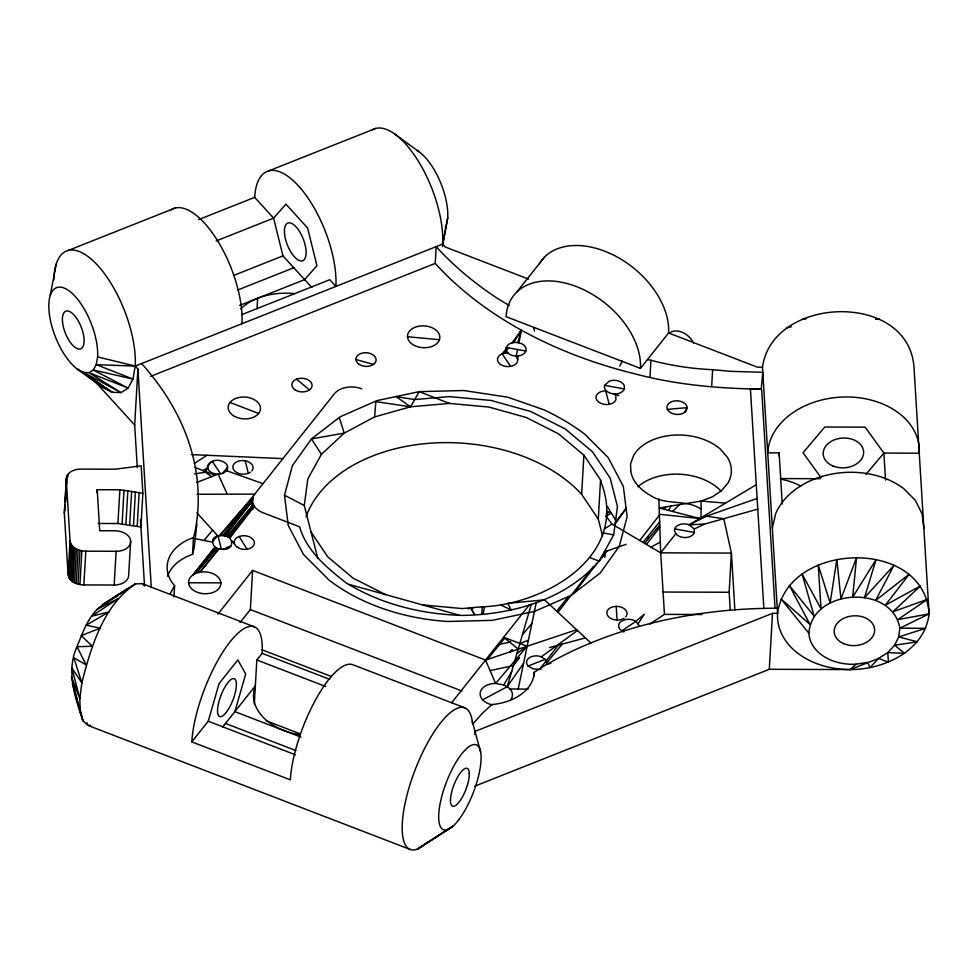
<?xml version="1.0" encoding="UTF-8"?>
<svg xmlns="http://www.w3.org/2000/svg" width="978" height="978" viewBox="0 0 978 978"><rect width="100%" height="100%" fill="white"/><g stroke="black" fill="none" stroke-linecap="round" stroke-linejoin="round"><path stroke-width="1.47" d="M196.896 524.025L194.084 548.352L192.519 554.281L186.48 556.788A52.457 35.379 3.3 0 0 167.495 576.25M701.043 518.083L701.067 501.091L712.363 496.848L721.519 490.699L727.889 483.095A50.599 34.12 3.3 0 0 727.131 456.946L720.309 449.098A50.599 34.12 3.3 0 0 633.732 455.247L630.565 463.792L630.761 470.528M361.713 388.828A20.245 13.643 3.3 0 0 334.415 393.743L254.708 494.122C250.686 498.694 252.458 505.858 257.104 509.281A20.245 13.643 3.3 0 0 263.253 512.827L299.635 526.836C306.566 550.981 327.153 568.047 346.261 582.974C381.273 604.38 421.714 614.294 462.508 615.406C516.445 614.661 574.673 597.045 606.91 551.03M142.874 493.279L119.878 489.782L97.201 489.709L99.719 530.736L114.866 530.785A15.183 10.232 3.3 0 1 130.649 541.091L128.693 574.832A15.183 10.232 3.3 0 1 114.169 585.027L83.863 584.93C77.433 584.881 69.096 581.886 68.081 574.624L64.316 513.071L66.272 479.33C66.296 472.105 74.695 469.012 80.795 469.122L115.111 469.208L141.187 465.809L142.874 493.279L140.918 527.02L117.922 523.523L98.277 523.45M64.316 513.071L65.013 504.55M65.171 501.616L66.027 486.946M66.198 484.012L66.626 476.677M65.648 501.812L65.991 495.944M66.675 484.208L67.176 475.418M67.812 477.142L67.983 474.208M68.081 574.624L70.037 540.883L66.272 479.33M68.766 577.277L70.709 543.536L70.037 540.883M69.475 578.548L71.431 544.819L70.709 543.536M70.428 579.758L72.384 546.017L71.431 544.819M71.59 580.871L73.546 547.142L72.384 546.017M72.959 581.886L74.915 548.157L73.546 547.142M74.511 582.778L76.467 549.037L74.915 548.157M76.198 583.524L78.154 549.795L76.467 549.037M78.02 584.135L79.964 550.394L78.154 549.795M79.915 584.563L81.871 550.834L79.964 550.394M83.863 584.93L85.819 551.189L116.125 551.299A15.183 10.232 3.3 0 0 130.649 541.091M97.03 492.643L97.201 489.709M114.169 585.027L116.125 551.299M117.922 523.523L119.878 489.782M122.091 523.89L124.035 490.149M125.905 524.33L127.861 490.589M137.287 467.594L134.683 425.002L137.91 369.048L135.208 366.078A75.905 31.822 68.4 0 0 96.871 264.549A75.905 31.822 68.4 0 0 53.888 279.696M129.695 524.868L131.651 491.127M133.473 525.492L135.429 491.751M137.213 526.213L139.169 492.472M173.974 596.824L174.622 585.639L172.568 583.243A52.457 35.379 3.3 0 1 187.446 540.003L193.485 537.497L195.05 531.555A373.193 251.652 3.3 0 0 141.578 363.547M192.519 554.281L193.485 537.497M257.043 308.803L257.654 298.266M251.884 509.709L252.226 503.682M252.202 509.465L252.544 503.438M252.727 500.418L252.899 497.411L219.781 535.822C208.522 535.956 211.871 550.174 221.407 549.196C237.189 551.262 233.387 532.411 219.781 535.822M253.07 509.012L253.326 504.489L226.7 536.506M240.013 622.607L250.356 609.575L252.617 570.406L485.528 660.064L576.653 629.734M254.304 703.903L256.835 659.991L262.128 653.328L329.708 679.343M647.497 359.525L650.932 360.259A198.999 134.182 3.3 0 0 712.632 369.696L730.627 371.322L762.803 372.312L761.214 389.097C718.671 388.596 676.055 384.806 634.844 373.828A366.909 247.397 3.3 0 1 435.222 263.412L436.188 246.627A366.909 247.397 3.3 0 0 497.753 298.571L509.269 305.503M474.819 734.441L475.002 731.41L772.51 613.34L777.559 613.353A75.905 55.868 -3.5 0 0 850.102 669.575C883.892 669.637 924.638 651.03 929.1 613.866L914.014 367.74C909.271 290.992 772.4 295.222 762.485 367.215L777.559 613.353C787.498 541.36 924.344 537.13 929.1 613.866L899.846 628.157L898.745 636.91L894.613 645.235L887.755 652.583L878.611 658.426L850.102 669.575L769.283 669.294L474.599 786.251M533.792 676.593L534.037 672.399L544.233 665.871A370.613 249.903 3.3 0 1 777.253 608.243M602.631 536.066L598.304 519.122L581.653 494.342L583.89 455.149L558.511 433.829L526.127 417.423L488.951 407.056L449.525 403.425L410.515 406.799L374.598 416.921L344.219 433.12L321.444 454.281L307.813 478.963L304.28 505.492L317.703 558.035M598.304 519.122L600.553 479.941L583.89 455.149M649.967 377.043L650.932 360.259M711.654 386.493L712.632 369.696M730.248 610.26L729.148 592.252L731.41 553.083L723.781 518.682L706.409 516.201L689.258 524.807A10.122 6.822 3.3 0 0 674.71 528.902L674.465 530.675L676.03 534.098A10.122 6.822 3.3 0 0 686.311 537.497A10.122 6.822 3.3 0 0 694.441 532.509L694.221 528.976L689.258 524.807L756.287 484.733M778.953 455.919L779.124 452.9L767.718 452.851A75.905 55.88 -3.5 0 1 846.569 396.97A75.905 55.88 -3.5 0 1 919.259 453.193L883.88 453.083L865.97 474.367M769.283 669.294L772.51 613.34M534.037 672.399L533.792 675.712A51.638 34.817 3.3 0 1 494.575 704.27L491.922 704.478L482.13 713.537L473.022 723.793M374.598 416.921L375.845 401.628L410.515 406.799L419.195 391.652L463.804 390.515L507.875 397.239L544.416 409.99C558.475 416.738 572.668 424.88 585.04 434.403L608.182 457.594L623.365 486.518L627.142 516.775L619.233 546.299L600.186 573.071L571.299 595.284L534.55 611.397L492.435 620.333L447.814 621.482A171.663 115.759 3.3 0 1 329.011 580.04L303.437 554.404L288.253 525.479L284.488 495.223L292.385 465.699L311.432 438.914L340.32 416.714L377.068 400.589L419.195 391.652L449.525 403.425M481.641 614.367L482.374 606.812C545.198 604.453 629.257 555.932 601.25 482.704L600.553 479.941M505.907 349.195C506.849 341.615 517.46 340.98 522.839 344.403A10.122 6.822 3.3 0 1 521.396 355.148C515.944 357.153 507.191 355.784 505.907 349.195L502.191 353.828A10.122 6.822 3.3 0 0 502.912 365.674A10.122 6.822 3.3 0 0 517.704 359.806L518.193 355.894M856.105 664.184A45.538 33.521 -3.5 0 1 808.904 633.255C811.789 588.426 892.18 583.756 899.846 628.157L925.689 628.341L898.745 636.91L917.34 641.812L894.613 645.235L904.626 653.365L887.755 652.583L888.427 662.204L878.611 658.426L869.821 667.73L867.816 662.387L856.105 664.184L850.102 669.575M624.392 388.951L624.184 385.405A10.122 6.822 3.3 0 0 609.111 381.212L604.661 385.344A10.122 6.822 3.3 0 0 605.993 390.54C610.834 395.295 621.054 395.515 624.392 388.951L604.661 385.344M590.186 557.717L599.147 561.176L613.683 534.844L617.448 506.555L610.211 478.218L592.448 451.775L565.37 429.036L530.834 411.53L491.176 400.479L449.11 396.603L414.672 399.562L396.004 396.579L410.515 406.799M442.411 246.554L447.741 217.788A45.538 19.095 68.4 0 0 416.457 150.147M97.604 356.921L96.235 364.66L93.301 370.026L89.01 372.679L83.631 372.41L77.555 369.268A45.538 19.095 68.4 0 1 48.912 309.317A45.538 19.095 68.4 0 1 73.191 294.366A45.538 19.095 68.4 0 1 97.604 356.921L135.208 366.078L442.631 244.072L447.741 217.788M540.944 669.294L533.536 669.038L528.108 666.079A10.122 6.822 3.3 0 1 529.208 657.827A10.122 6.822 3.3 0 1 541.335 656.788L545.198 659.306L546.836 662.754L546.519 664.49L548.646 663.952M50.269 295.368L56.211 264.036M517.582 349.513L516.139 356.383L517.704 359.806M518.89 342.813L521.36 330.148L512.142 342.85M536.225 602.766L518.206 689.038M483.108 613.707L484.575 606.629M531.347 604.147L507.252 686.69L482.631 699.808M772.314 528.071L775.75 513.487A75.905 55.868 -3.5 0 1 903.965 488.841L915.335 500.394L922.12 513.915L923.868 528.401M517.9 342.593L521.36 330.148L513.67 342.544M464.636 707.766L352.655 664.661A75.905 24.047 -68.9 0 0 315.038 700.786A75.905 24.047 -68.9 0 0 290.344 779.821L191.81 741.886L208.216 721.226L219.084 683.573L237.837 659.954L245.722 673.989L234.854 711.642L301.016 737.119M670.871 506.042L668.781 510.467M64.67 510.418L65.22 509.147M684.734 412.264L687.155 407.667A10.122 6.822 3.3 0 0 674.038 401.017A10.122 6.822 3.3 0 0 668.512 411.017A10.122 6.822 3.3 0 0 684.49 412.496L686.006 411.078L687.155 407.667L667.399 409.366M604.343 529.025L611.983 524.086L606.054 516.152L608.279 511.946M445.247 227.74L446.408 225.563M170.331 593.524L174.622 585.639M226.664 470.748L227.581 469.098L227.361 465.54A10.171 6.858 3.3 0 0 219.891 460.662C214.06 458.706 203.864 464.269 209.084 470.687A10.171 6.858 3.3 0 0 218.094 474.147L223.18 473.279L226.664 470.748L262.996 483.682M492.753 704.942A16.198 10.917 3.3 0 1 480.186 692.901A16.198 10.917 3.3 0 1 495.626 683.439L503.792 684.942L511.677 671.629M638.023 623.83L644.257 614.318L635.761 621.433L621.715 630.859L623.903 632.02M503.792 684.942L507.252 686.69L523.597 663.231M510.626 366.383L502.191 353.828L507.423 352.593M615.125 523.976L626.128 508.707M508.511 347.85L504.587 353.156M615.309 522.594L626.067 508.157M510.919 651.617L512.484 649.551L509.929 651.947M574.379 592.912L597.203 562.986M600.639 558.475L606.091 551.323M229.793 538.23L254.28 506.188L228.595 537.399M571.299 595.284L593.512 566.409M558.304 645.199L539.624 669.294M557.949 612.314L571.042 595.394M612.411 524.33L639.722 540.467L659.429 515.125M664.013 509.22L665.847 506.861M216.089 547.619L196.089 573.316L192.849 575.04A16.198 10.917 3.3 0 0 198.522 592.705A16.198 10.917 3.3 0 0 220.906 583.817A16.198 10.917 3.3 0 0 199.915 572.228L196.089 573.316L217.043 548.108M225.099 536.054L252.422 500.944L224.488 535.883M646.47 544.453L659.832 527.289M214.964 546.898L192.849 575.04L215.331 547.252M223.681 535.81L252.483 499.159M207.629 466.396L211.199 461.861M218.522 548.646L199.915 572.228L219.182 548.829M227.727 536.959L253.326 504.489M556.739 611.189L568.255 596.629M649.783 624.074L664.453 614.38L660.688 552.839L675.786 533.731M222.556 535.712L252.899 497.411M217.825 614.221L252.617 570.406M516.69 292.165L544.819 256.737M222.666 726.996L255.344 685.835A57.14 38.533 3.3 0 0 300.16 734.857M640.443 368.4A75.893 50.624 38.4 0 0 576.482 286.591A75.893 50.624 38.4 0 0 506.078 316.676L640.443 368.4L668.573 332.972L757.449 367.178L762.485 367.215M451.677 702.705L529.501 604.673M212.605 540.321L214.561 537.863M643.047 542.423L659.649 521.812M222.519 473.413L227.727 466.958M487.362 659.453L504.819 638.096M644.551 543.316L659.759 525.003M546.836 662.754L562.13 644.172M216.823 536.519L212.226 542.093L195.331 538.731M204.011 540.455L212.568 530.149L196.933 512.839M522.545 634.673L531.91 623.438M503.902 637.35L527.154 646.213L495.626 683.439L485.528 660.064M219.255 535.858L253.644 495.724M207.776 468.254L205.013 471.347L207.849 468.56M514.098 663.377L519.477 657.534L513.45 665.602L490.076 670.578M672.656 511.47L679.392 504.648M471.457 609.086L473.071 607.607M541.335 656.788L577.497 630.517M517.252 653.243L527.154 646.213M115.563 597.24L118.045 595.565M121.749 593.071L135.367 583.903L142.14 583.621L254.121 626.727M425.271 844.161L453.291 825.921L417.117 849.246L448.303 829.368M194.426 463.389L206.981 455.296M207.617 467.618L203.021 470.577L211.627 476.665M606.054 516.152L611.372 513.132L606.702 511.335M650.981 547.118L660.333 542.069M251.884 470.858A10.122 6.822 3.3 0 0 244.378 460.65A10.122 6.822 3.3 0 0 233.07 468.462A10.122 6.822 3.3 0 0 248.314 473.328L250.344 472.264M694.221 528.976L704.771 524.037L757.779 509.11M223.228 549.269L231.395 545.638M68.167 250.478L174.915 208.118M268.852 170.832L375.589 128.473M198.595 219.61L254.671 197.36A75.905 31.822 68.4 0 1 298.51 185.942A75.905 31.822 68.4 0 1 335.882 286.432L329.769 279.732L241.444 314.782M216.138 240.955L273.62 218.143L285.943 204.17L307.593 227.935L316.933 265.649L304.623 279.622L239.696 305.393M233.889 275.344L282.96 255.869L311.823 287.52M237.703 290.001L293.791 267.74M150.502 376.408L435.222 263.412M528.108 666.079L545.198 659.306M468.083 608.854L470.785 607.803L482.374 606.812M196.908 482.386L218.094 474.147L227.263 494.196M519.966 643.438L528.389 640.309M105.771 603.487C89.573 611.384 83.485 631.128 76.969 646.715C65.929 671.238 74.939 696.947 82.922 720.835L87.849 725.383L410.344 849.527M604.233 551.971L626.14 544.306M659.392 514.294L699.735 518.536L757.131 498.45M606.47 390.931L605.724 390.87A10.122 6.822 3.3 0 0 596.189 398.559A10.122 6.822 3.3 0 0 609.16 404.317L611.556 403.645A9.621 6.491 3.3 0 0 615.957 399.489L615.798 395.968L614.208 393.914L618.793 395.674M549.465 647.583L585.419 637.888M549.722 663.683L550.858 663.402M786.96 327.728L791.251 326.835M929.1 613.866L897.853 619.587L927.352 599.38L892.89 611.763L920.567 585.859L885.31 605.235L909.185 574.233L875.616 600.443L894.014 565.284L864.479 597.717L876.056 559.624L852.657 597.228L856.557 557.656L840.946 599.025L836.838 559.502L830.151 602.986L818.244 565.027L821.007 608.829L802.033 573.866L814.136 616.177L789.332 585.406L810.016 624.502L780.982 598.878L808.904 633.255M194.61 473.865L205.38 472.24M474.697 614.355L470.785 607.803L462.093 608.56L422.655 604.942M704.771 524.037L689.258 524.807M90.551 725.273L87.849 725.383L86.871 722.571M197.03 494.269L254.708 494.122M803.158 318.889L806.043 318.889M750.432 389.085L761.63 389.097L775.053 608.389M780.688 478.572L820.273 478.707M639.722 540.467L660.688 552.839L731.41 553.083L734.894 610.113M188.583 582.754L220.918 582.864M662.95 592.032L729.148 592.252M664.453 614.38L702.07 614.514M507.252 686.69L509.954 688.964L528.144 689.135M191.541 454.611L282.911 458.609M725.554 503.108L701.067 501.091L659.184 507.961L699.735 518.536M407.508 336.75L439.452 339.684A16.198 10.917 3.3 0 0 418.841 326.212A16.198 10.917 3.3 0 0 412.716 344.5A16.198 10.917 3.3 0 0 439.452 339.684M507.191 352.936L507.9 352.997M81.871 550.834L85.819 551.189M506.115 347.41L525.858 351.016M674.71 528.902L694.441 532.509M603.805 533.034L613.683 534.844M355.931 359.525L373.474 364.415M349.122 584.428L459.024 615.089M528.56 279.085L445.332 247.043L442.631 244.072A75.905 31.822 68.4 0 0 418.132 160.869A75.905 31.822 68.4 0 0 371.774 130.135M230.001 402.447L258.669 413.486M194.781 467.398L215.209 475.271M250.356 609.575L461.971 691.03M261.921 649.759L331.518 676.544M256.835 659.991L325.821 686.544M266.285 720.823L300.063 733.83M225.478 723.451L295.869 750.554M208.216 721.226L295.49 754.82M701.055 509.098C685.933 498.927 666.36 505.785 650.822 495.724C641.519 490.32 632.13 482.105 630.773 470.858M501.103 605.199L511.054 609.869L507.875 603.292L544.587 599.881L591.005 643.084M606.384 513.658L607.167 514.049M385.491 594.563L353.107 578.169L327.728 556.849L311.065 532.056M284.488 495.223L304.28 505.492M77.555 369.268L112.103 392.276L83.631 372.41L121.027 392.606L89.01 372.679L128.155 388.095L93.301 370.026L132.984 379.048L96.235 364.66L135.208 366.078L132.984 379.048L128.155 388.095L121.027 392.606L112.103 392.276L101.993 387.117L77.555 369.268L80.074 370.76M82.58 372.263L85.098 373.755M394.635 133.962L418.939 151.712M503.694 637.179L518.279 649.16M296.566 379.158L309.415 389.953M142.14 583.621L144.108 585.443M231.933 540.748L234.573 544.098M254.671 197.36L273.62 218.143L282.96 255.869M93.411 379.733L134.683 425.002M212.568 530.149L218.033 536.188L221.407 549.196M820.909 477.472L803.06 452.753L824.772 427.019L865.163 427.166L883.88 453.083L885.542 480.137M212.226 461.323L220.698 473.927M321.444 454.281L311.432 438.914L344.219 433.12L339.439 417.948M239.145 536.519L247.031 549.22M607.338 506.506L615.639 520.149M73.558 685.407L72.396 683.377L82.922 720.835L79.365 706.312M470.785 607.803L474.232 614.441M647.583 536.8L648.414 539.294M472.288 721.397L480.614 751.996M605.724 390.87L609.16 404.317M245.246 460.785L248.314 473.328M779.124 452.9L782.241 504.037M750.407 388.767L763.842 608.206M616.226 606.409L617.057 620.04M137.91 369.048L151.297 587.546M140.477 519.783L144.536 586.042M658.879 498.976L660.688 552.839M191.81 741.886A75.905 24.047 -68.9 0 1 230.197 641.654A75.905 24.047 -68.9 0 1 262.128 653.328M169.927 210.6A75.905 31.822 68.4 0 1 216.627 239.194A75.905 31.822 68.4 0 1 241.945 323.718M427.203 842.413A75.905 24.047 -68.9 0 1 402.63 819.026A75.905 24.047 -68.9 0 1 438.315 725.823A75.905 24.047 -68.9 0 1 472.582 723.952M539.355 263.681A75.893 50.624 38.4 0 1 616.226 256.493A75.893 50.624 38.4 0 1 668.573 332.972M509.954 688.964A16.198 10.917 3.3 0 1 510.626 699.906M625.761 616.825A10.122 6.822 3.3 0 0 616.825 606.372L614.208 606.543A10.122 6.822 3.3 0 0 608.243 616.421A10.122 6.822 3.3 0 0 624.172 618.206M621.715 630.859A10.147 6.846 3.3 0 1 621.433 621.164L625.92 619.477A10.147 6.846 3.3 0 1 635.761 621.433L638.475 624.551A10.147 6.846 3.3 0 1 638.879 626.336M637.852 486.799A50.599 34.12 3.3 0 1 721.336 491.482M534.501 331.029A51.113 34.096 38.4 0 1 533.841 328.351M622.118 360.992A51.113 34.096 38.4 0 1 619.71 366.029M670.309 332.642A15.183 10.122 38.4 0 1 675.81 330.906L679.197 331.285A15.183 10.122 38.4 0 1 693.426 343.07M510.76 641.861A151.798 102.36 3.3 0 1 498.841 644.38M306.028 516.787A151.798 102.36 3.3 0 1 428.572 443.34A151.798 102.36 3.3 0 1 581.653 494.342M605.199 551.616A151.798 102.36 3.3 0 1 604.795 557.582M780.407 479.049A57.164 38.558 3.2 0 1 800.884 486.103M240.784 308.852A57.14 38.533 3.3 0 1 294.28 293.632M469.293 773.61L469.073 777.51A20.245 6.406 -68.9 0 1 460.259 800.517L457.802 803.61A20.245 6.406 -68.9 0 1 450.552 798.415A20.245 6.406 -68.9 0 1 460.332 772.877A20.245 6.406 -68.9 0 1 469.293 773.61M81.859 682.791L79.829 698.781L80.184 711.764L71.431 676.739L79.829 698.781L71.907 668.011L81.859 682.791C91.027 646.898 103.179 605.626 135.367 583.903L102.372 604.746L127.213 588.988L97.177 609.233L118.216 598.548L91.663 616.201L109.01 611.91L86.211 625.199L100.208 628.182L81.198 635.614L92.409 646.25L76.969 646.715L86.15 664.869L73.802 657.766L81.859 682.791M878.929 319.146L875.933 319.268L878.929 319.146M62.568 322.398A20.245 8.484 68.4 0 0 80.294 348.963A20.245 8.484 68.4 0 0 76.883 318.669A20.245 8.484 68.4 0 0 62.568 322.398M284.598 234.292A20.245 8.484 68.4 0 0 302.324 260.845A20.245 8.484 68.4 0 0 298.913 230.563A20.245 8.484 68.4 0 0 284.598 234.292M226.114 712.534A20.245 6.406 -68.9 0 0 235.515 679.918A20.245 6.406 -68.9 0 0 219.28 700.37A20.245 6.406 -68.9 0 0 226.114 712.534M458.731 819.833A45.538 14.425 -68.9 0 0 478.78 746.911A45.538 14.425 -68.9 0 0 442.142 795.053A45.538 14.425 -68.9 0 0 458.731 819.833M237.238 547.215A10.122 6.822 3.3 0 0 254.097 544.55A10.122 6.822 3.3 0 0 241.566 535.895A10.122 6.822 3.3 0 0 237.238 547.215M295.136 389.904A10.122 6.822 3.3 0 0 311.848 386.897A10.122 6.822 3.3 0 0 298.962 378.486A10.122 6.822 3.3 0 0 295.136 389.904M233.387 415.662A16.198 10.917 3.3 0 0 260.124 410.858A16.198 10.917 3.3 0 0 239.512 397.386A16.198 10.917 3.3 0 0 233.387 415.662M359.183 364.378A10.122 6.822 3.3 0 0 375.894 361.359A10.122 6.822 3.3 0 0 363.009 352.948A10.122 6.822 3.3 0 0 359.183 364.378M832.571 465.809A20.245 14.89 -3.4 0 0 863.623 453.01A20.245 14.89 -3.4 0 0 834.063 439.978A20.245 14.89 -3.4 0 0 832.571 465.809M843.537 643.597A20.245 14.902 -3.5 0 0 874.589 630.773A20.245 14.902 -3.5 0 0 845.016 617.754A20.245 14.902 -3.5 0 0 843.537 643.597"/></g></svg>
